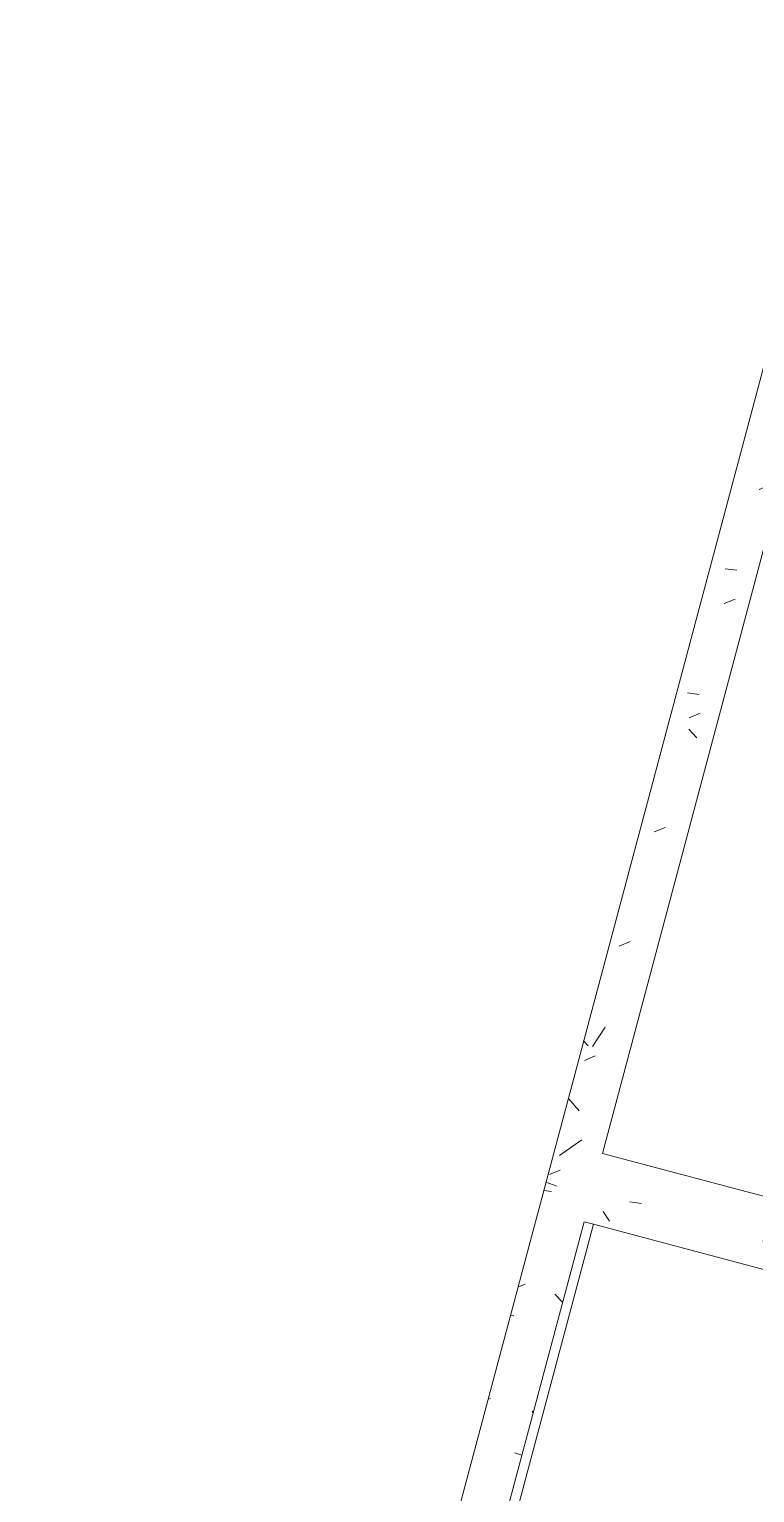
# Model space of a CAD drawing. Header units: metres. Extents: x 689715 to 690980, y 1005284 to 1006835.
# Drawn here: x 690842.231 to 690843.46, y 1005619.855 to 1005622.336 of the extents above; entities that cross this region are included whole.
import ezdxf

# ---------------------------------------------------------------- set-up
doc = ezdxf.new("R2010")
doc.units = ezdxf.units.M
doc.linetypes.add('PHANTOM', pattern=[2.5, 1.25, -0.25, 0.25, -0.25, 0.25, -0.25])
doc.layers.add('0_NUMERO DE LOTE FASE V', color=3, linetype='Continuous')
for name, color, linetype, lineweight in [('Muebles de obra', 8, 'Continuous', 13), ('Muros', 7, 'Continuous', 13), ('Patrón de corte', 7, 'Continuous', 13)]:
    doc.layers.add(name, color=color, linetype=linetype, lineweight=lineweight)
pattern_1 = [(139.9999999999999, (365.6615329035558, -75.88183759397361), (0.03836033982117157, 0.4377584771638403), [0.04599999999999998, -0.5029999999999997]), (84.99999999999997, (365.6615329035558, -75.88183759397361), (-0.4580987315439035, -0.08439521406967809), [0.03700000000000001, -0.4020000000000002]), (190.451, (365.6645329040475, -75.84583759406814), (-0.4199401312074268, 0.3526758939897786), [0.039, -0.4270000000000001]), (136.1839999999999, (365.5395329040475, -75.8818375938572), (0.1004214988211118, 0.6506308650644554), [0.06899999999999998, -0.7539999999999998]), (186.6359999999999, (365.547532903729, -75.82783759379527), (-0.5938707988951819, 0.5701916118460522), [0.05799999999999998, -0.6409999999999996]), (81.18399999999994, (365.5395329040475, -75.8818375938572), (-0.5936975411065768, 0.5697220635397624), [0.05500000000000001, -0.6039999999999999]), (110.9999999999999, (365.5705329037737, -75.82083759387024), (0.245780230253577, 0.3642747293136032), [0.04599999999999999, -0.5029999999999999]), (55.99999999999997, (365.5705329037737, -75.82083759387024), (-0.4415777901075865, 0.1482769546615401), [0.03699999999999998, -0.4019999999999998]), (161.4509999999999, (365.5905329035595, -75.79083759407513), (-0.1963072483374971, 0.5120483026533341), [0.03899999999999999, -0.427]), (127.5, (365.6615329035558, -75.88183759397361), (-0.2022933454275577, 0.007375797972208872), [0.02, -0.3770000000000001, 0.02, -0.388, -0.404]), (127.5, (365.6615329035558, -75.88183759397361), (-0.2022933454275577, 0.007375797972208872), [-0.806, 0.02, -0.3840000000000001]), (97.49999999999994, (365.6615329035558, -75.88183759397361), (-0.2399435114399267, 0.1600503399492727), [0.02, -0.213, 0.02, -0.368, -0.154]), (97.49999999999994, (365.6615329035558, -75.88183759397361), (-0.2399435114399267, 0.1600503399492727), [-0.621, 0.02, -0.134]), (57.49999999999999, (365.6615329037886, -76.01783759397222), (0.01404568388630387, 0.3254162238797662), [0.01999999999999999, -0.1319999999999999, 0.01999999999999999, -0.455, -0.6309999999999997]), (57.49999999999999, (365.6615329037886, -76.01783759397222), (0.01404568388630387, 0.3254162238797662), [-0.6279999999999997, 0.01999999999999999, -0.6109999999999997]), (47.49999999999996, (365.6615329037886, -76.07883759384276), (-0.06081860510782452, 0.3554815006055007), [0.02, -0.178, 0.02, -0.2960000000000001, -0.4480000000000001]), (47.49999999999996, (365.6615329037886, -76.07883759384276), (-0.06081860510782452, 0.3554815006055007), [-0.5140000000000001, 0.02, -0.4280000000000001])]

# ---------------------------------------------------------------- blocks, each defined once
blk = doc.blocks.new('PV_CLOSET - CLOSET DE 2_05-967114-PLANO CLAVE _8 CASAS EN HILERA_ - Dependent 1')
at = {"layer": 'Muebles de obra'}
for p, q in [((-1.025000000000001, 0), (-1.025000000000001, -0.585)), ((1.024999999999999, -0.585), (1.024999999999999, 0)), ((1.008999999999999, -2.97788460557058e-15), (-1.008999999999996, -2.97788460557058e-15)), ((-1.008999999999996, -2.97788460557058e-15), (-1.008999999999996, -0.5690000000000002)), ((1.008999999999999, -0.5690000000000002), (1.008999999999999, -2.97788460557058e-15)), ((-1.008999999999965, -0.569), (-0.01600000000000015, -0.569)), ((-1.008999999999965, -0.569), (-1.008999999999965, -0.5849999999999996)), ((-0.01600000000000015, -0.5849999999999996), (-0.01600000000000015, -0.569)), ((0.01600000000000015, -0.569), (1.009000000000036, -0.569)), ((0.01600000000000015, -0.5849999999999996), (0.01600000000000015, -0.569)), ((1.009000000000036, -0.569), (1.009000000000036, -0.5849999999999996)), ((-1.025, -0.585), (1.024999999999998, -0.585)), ((-1.025, -0.5999999999999999), (-1.025, -0.585)), ((1.024999999999998, -0.585), (1.024999999999998, -0.5999999999999999)), ((1.024999999999998, -0.5999999999999999), (-1.025, -0.5999999999999999))]:
    blk.add_line(p, q, dxfattribs=at)
at = {"layer": 'Muebles de obra', "flags": 128}
for points in [[(-0.5724999999999998, -0.6000000000000845), (-0.5724999999999998, -0.6015995733675489), (-0.5724999999999998, -0.6031965877588517), (-0.5724999999999998, -0.604788488291641), (-0.5724999999999998, -0.6063727282646542), (-0.5724999999999998, -0.6079467732318885), (-0.5724999999999998, -0.6095081050571697), (-0.5724999999999998, -0.6110542259426495), (-0.5724999999999998, -0.6125826624247305), (-0.5724999999999998, -0.6140909693310896), (-0.5724999999999998, -0.6155767336924325), (-0.5724999999999998, -0.6170375786027255), (-0.5724999999999998, -0.6184711670217448), (-0.5724999999999998, -0.619875205513833), (-0.5724999999999998, -0.6212474479169198), (-0.5724999999999998, -0.6225856989358857), (-0.5724999999999998, -0.6238878176545807), (-0.5724999999999998, -0.6251517209608236), (-0.5724999999999998, -0.6263753868789437), (-0.5724999999999998, -0.627556857804506), (-0.5724999999999998, -0.6286942436360646), (-0.5725000000000041, -0.6297857247989201), (-0.5725000000000041, -0.6308295551560439), (-0.5725000000000041, -0.6318240648015394), (-0.5725000000000041, -0.6327676627321233), (-0.5725000000000041, -0.6336588393924021), (-0.5725000000000041, -0.6344961690898181), (-0.5725000000000041, -0.6352783122754831), (-0.5725000000000041, -0.6360040176871449), (-0.5725000000000041, -0.6366721243509552), (-0.5725000000000041, -0.637281563438774), (-0.5725000000000041, -0.6378313599780676), (-0.5725000000000041, -0.6383206344116542), (-0.5725000000000041, -0.6387486040048154), (-0.5725000000000041, -0.6391145840974979), (-0.5725000000000041, -0.639417989199623), (-0.5725000000000041, -0.6396583339277534), (-0.5725000000000041, -0.6398352337815915), (-0.5725000000000041, -0.6399484057591059), (-0.5725000000000041, -0.6399976688092832)], [(-0.5525000000000043, -0.6400000000000841), (-0.5525000000000043, -0.6399680042665234), (-0.5525000000000043, -0.6398720682521891), (-0.5525000000000043, -0.6397123454342387), (-0.5525000000000043, -0.6394890913351116), (-0.5525000000000043, -0.6392026631137345), (-0.5525000000000043, -0.6388535189941675), (-0.5525000000000043, -0.6384422175325151), (-0.5525000000000043, -0.6379694167233831), (-0.5525000000000043, -0.6374358729472005), (-0.5525000000000043, -0.6368424397601992), (-0.5525000000000043, -0.6361900665288819), (-0.5525000000000043, -0.6354797969112558), (-0.5525000000000043, -0.6347127671871918), (-0.5525000000000043, -0.6338902044406223), (-0.5525000000000043, -0.6330134245964718), (-0.5525000000000043, -0.6320838303154571), (-0.5525000000000043, -0.6311029087501226), (-0.5525000000000043, -0.6300722291657226), (-0.5525000000000043, -0.6289934404297214), (-0.5525000000000043, -0.6278682683739706), (-0.5525000000000043, -0.6266985130337375), (-0.5525000000000043, -0.6254860457680281), (-0.5525000000000043, -0.6242328062658236), (-0.5525000000000043, -0.6229407994429831), (-0.5525000000000043, -0.6216120922348115), (-0.5525000000000043, -0.6202488102893964), (-0.5525000000000043, -0.618853134567033), (-0.5525000000000043, -0.6174272978511524), (-0.5525000000000043, -0.6159735811763355), (-0.5525000000000043, -0.6144943101791517), (-0.5525000000000043, -0.6129918513776361), (-0.5525000000000043, -0.6114686083853648), (-0.5525000000000043, -0.6099270180661804), (-0.5525000000000043, -0.6083695466357412), (-0.5525000000000043, -0.6067986857160942), (-0.5525000000000043, -0.6052169483496108), (-0.5525000000000043, -0.603626864978659), (-0.5525000000000043, -0.6020309793974278), (-0.5525000000000043, -0.6004318446824171), (-0.5525000000000043, -0.6000000000000845)], [(-0.4725000000000139, -0.6000000000000801), (-0.4725000000000139, -0.6015995733675467), (-0.4725000000000139, -0.6031965877588473), (-0.4725000000000139, -0.6047884882916389), (-0.4725000000000139, -0.6063727282646498), (-0.4725000000000139, -0.6079467732318842), (-0.4725000000000139, -0.6095081050571654), (-0.4725000000000139, -0.6110542259426451), (-0.4725000000000139, -0.6125826624247261), (-0.4725000000000139, -0.6140909693310853), (-0.4725000000000139, -0.6155767336924282), (-0.4725000000000139, -0.6170375786027211), (-0.4725000000000139, -0.6184711670217404), (-0.4725000000000139, -0.6198752055138308), (-0.4725000000000139, -0.6212474479169176), (-0.4725000000000139, -0.6225856989358813), (-0.4725000000000139, -0.6238878176545763), (-0.4725000000000139, -0.6251517209608214), (-0.4725000000000139, -0.6263753868789393), (-0.4725000000000139, -0.6275568578045038), (-0.4725000000000139, -0.6286942436360624), (-0.4725000000000139, -0.6297857247989158), (-0.4725000000000139, -0.6308295551560396), (-0.4725000000000139, -0.6318240648015373), (-0.4725000000000139, -0.632767662732121), (-0.4725000000000139, -0.6336588393923978), (-0.4725000000000139, -0.6344961690898159), (-0.4725000000000139, -0.6352783122754788), (-0.4725000000000139, -0.6360040176871428), (-0.4725000000000139, -0.6366721243509509), (-0.4725000000000139, -0.6372815634387696), (-0.4725000000000139, -0.6378313599780633), (-0.4725000000000139, -0.6383206344116499), (-0.4725000000000139, -0.638748604004811), (-0.4725000000000139, -0.6391145840974936), (-0.4725000000000139, -0.6394179891996187), (-0.4725000000000139, -0.6396583339277491), (-0.4725000000000139, -0.6398352337815871), (-0.4725000000000139, -0.6399484057591038), (-0.4725000000000139, -0.6399976688092811)], [(-0.4525000000000141, -0.6400000000000797), (-0.4525000000000141, -0.6399680042665191), (-0.4525000000000141, -0.6398720682521848), (-0.4525000000000141, -0.6397123454342344), (-0.4525000000000141, -0.6394890913351072), (-0.4525000000000141, -0.6392026631137302), (-0.4525000000000141, -0.6388535189941632), (-0.4525000000000141, -0.6384422175325107), (-0.4525000000000141, -0.6379694167233788), (-0.4525000000000141, -0.6374358729471962), (-0.4525000000000141, -0.636842439760197), (-0.4525000000000141, -0.6361900665288776), (-0.4525000000000141, -0.6354797969112514), (-0.4525000000000141, -0.6347127671871853), (-0.4525000000000141, -0.6338902044406179), (-0.4525000000000141, -0.6330134245964675), (-0.4525000000000141, -0.6320838303154528), (-0.4525000000000141, -0.6311029087501183), (-0.4525000000000141, -0.6300722291657183), (-0.4525000000000141, -0.628993440429717), (-0.4525000000000141, -0.6278682683739663), (-0.4525000000000141, -0.6266985130337331), (-0.4525000000000141, -0.6254860457680238), (-0.4525000000000141, -0.6242328062658192), (-0.4525000000000141, -0.6229407994429788), (-0.4525000000000141, -0.6216120922348072), (-0.4525000000000141, -0.620248810289392), (-0.4525000000000141, -0.6188531345670286), (-0.4525000000000141, -0.617427297851148), (-0.4525000000000141, -0.6159735811763312), (-0.4525000000000141, -0.6144943101791474), (-0.4525000000000141, -0.6129918513776318), (-0.4525000000000141, -0.6114686083853604), (-0.4525000000000141, -0.609927018066176), (-0.4525000000000141, -0.6083695466357368), (-0.4525000000000141, -0.606798685716092), (-0.4525000000000141, -0.6052169483496065), (-0.4525000000000141, -0.6036268649786547), (-0.4525000000000141, -0.6020309793974234), (-0.4525000000000141, -0.6004318446824127), (-0.4525000000000141, -0.6000000000000801)], [(0.4524999999999837, -0.6000000000000867), (0.4524999999999837, -0.601599573367551), (0.4524999999999837, -0.6031965877588539), (0.4524999999999837, -0.6047884882916432), (0.4524999999999837, -0.6063727282646564), (0.4524999999999837, -0.6079467732318885), (0.4524999999999837, -0.6095081050571719), (0.4524999999999837, -0.6110542259426495), (0.4524999999999837, -0.6125826624247305), (0.4524999999999837, -0.6140909693310896), (0.4524999999999837, -0.6155767336924325), (0.4524999999999837, -0.6170375786027255), (0.4524999999999837, -0.6184711670217469), (0.4524999999999837, -0.6198752055138351), (0.4524999999999837, -0.6212474479169219), (0.4524999999999837, -0.6225856989358857), (0.4524999999999837, -0.6238878176545807), (0.4524999999999837, -0.6251517209608236), (0.4524999999999837, -0.6263753868789459), (0.4524999999999837, -0.6275568578045081), (0.4524999999999837, -0.6286942436360667), (0.4524999999999837, -0.6297857247989201), (0.4524999999999837, -0.6308295551560439), (0.4524999999999837, -0.6318240648015394), (0.4524999999999837, -0.6327676627321254), (0.4524999999999837, -0.6336588393923999), (0.4524999999999837, -0.6344961690898202), (0.4524999999999837, -0.6352783122754831), (0.4524999999999837, -0.6360040176871471), (0.4524999999999837, -0.6366721243509574), (0.4524999999999837, -0.637281563438774), (0.4524999999999837, -0.6378313599780676), (0.4524999999999837, -0.6383206344116542), (0.4524999999999837, -0.6387486040048175), (0.4524999999999837, -0.6391145840975), (0.4524999999999837, -0.6394179891996251), (0.4524999999999837, -0.6396583339277534), (0.4524999999999837, -0.6398352337815915), (0.4524999999999837, -0.6399484057591082), (0.4524999999999837, -0.6399976688092832)], [(0.4724999999999792, -0.6400000000000863), (0.4724999999999792, -0.6399680042665257), (0.4724999999999792, -0.6398720682521912), (0.4724999999999792, -0.6397123454342409), (0.4724999999999792, -0.6394890913351116), (0.4724999999999792, -0.6392026631137367), (0.4724999999999792, -0.6388535189941675), (0.4724999999999792, -0.6384422175325173), (0.4724999999999792, -0.6379694167233831), (0.4724999999999792, -0.6374358729472027), (0.4724999999999792, -0.6368424397602014), (0.4724999999999792, -0.6361900665288841), (0.4724999999999792, -0.635479796911258), (0.4724999999999792, -0.6347127671871918), (0.4724999999999792, -0.6338902044406223), (0.4724999999999792, -0.6330134245964718), (0.4724999999999792, -0.6320838303154571), (0.4724999999999792, -0.6311029087501226), (0.4724999999999792, -0.6300722291657205), (0.4724999999999792, -0.6289934404297214), (0.4724999999999792, -0.6278682683739727), (0.4724999999999792, -0.6266985130337375), (0.4724999999999792, -0.6254860457680281), (0.4724999999999792, -0.6242328062658258), (0.4724999999999792, -0.6229407994429831), (0.4724999999999792, -0.6216120922348115), (0.4724999999999792, -0.6202488102893964), (0.4724999999999792, -0.6188531345670351), (0.4724999999999835, -0.6174272978511546), (0.4724999999999835, -0.6159735811763376), (0.4724999999999835, -0.6144943101791539), (0.4724999999999835, -0.6129918513776361), (0.4724999999999835, -0.6114686083853625), (0.4724999999999835, -0.6099270180661804), (0.4724999999999835, -0.6083695466357434), (0.4724999999999835, -0.6067986857160942), (0.4724999999999835, -0.6052169483496129), (0.4724999999999835, -0.6036268649786569), (0.4724999999999835, -0.60203097939743), (0.4724999999999835, -0.6004318446824171), (0.4724999999999835, -0.6000000000000867)], [(0.5525, -0.6000000000000824), (0.5525, -0.6015995733675467), (0.5525, -0.6031965877588495), (0.5525, -0.6047884882916389), (0.5525, -0.606372728264652), (0.5525, -0.6079467732318842), (0.5525, -0.6095081050571676), (0.5525, -0.6110542259426451), (0.5525, -0.6125826624247261), (0.5525, -0.6140909693310853), (0.5525, -0.6155767336924282), (0.5525, -0.6170375786027211), (0.5525, -0.6184711670217425), (0.5525, -0.6198752055138308), (0.5525, -0.6212474479169176), (0.5525, -0.6225856989358813), (0.5525, -0.6238878176545785), (0.5525, -0.6251517209608193), (0.5525, -0.6263753868789416), (0.5525, -0.6275568578045038), (0.5525, -0.6286942436360624), (0.5525, -0.6297857247989158), (0.5525, -0.6308295551560396), (0.5525, -0.6318240648015351), (0.5525, -0.632767662732121), (0.5525, -0.6336588393923955), (0.5525, -0.6344961690898159), (0.5525, -0.6352783122754788), (0.5525, -0.6360040176871428), (0.5525, -0.6366721243509531), (0.5525, -0.6372815634387696), (0.5525, -0.6378313599780633), (0.5525, -0.638320634411652), (0.5525, -0.6387486040048131), (0.5525, -0.6391145840974957), (0.5525, -0.6394179891996208), (0.5525, -0.6396583339277491), (0.5525, -0.6398352337815871), (0.5525, -0.6399484057591038), (0.5525, -0.6399976688092789)], [(0.5724999999999998, -0.640000000000082), (0.5724999999999998, -0.6399680042665213), (0.5724999999999998, -0.6398720682521869), (0.5724999999999998, -0.6397123454342366), (0.5724999999999998, -0.6394890913351072), (0.5724999999999998, -0.6392026631137324), (0.5724999999999998, -0.6388535189941632), (0.5724999999999998, -0.638442217532513), (0.5724999999999998, -0.6379694167233788), (0.5724999999999998, -0.6374358729471984), (0.5724999999999998, -0.636842439760197), (0.5724999999999998, -0.6361900665288798), (0.5724999999999998, -0.6354797969112537), (0.5724999999999998, -0.6347127671871875), (0.5724999999999998, -0.6338902044406179), (0.5724999999999998, -0.6330134245964675), (0.5724999999999998, -0.6320838303154528), (0.5724999999999998, -0.6311029087501183), (0.5724999999999998, -0.6300722291657161), (0.5724999999999998, -0.6289934404297193), (0.5724999999999998, -0.6278682683739684), (0.5724999999999998, -0.6266985130337331), (0.5724999999999998, -0.6254860457680259), (0.5724999999999998, -0.6242328062658214), (0.5724999999999998, -0.6229407994429788), (0.5724999999999998, -0.6216120922348072), (0.5724999999999998, -0.620248810289392), (0.5724999999999998, -0.6188531345670307), (0.5724999999999998, -0.6174272978511502), (0.5724999999999998, -0.6159735811763333), (0.5724999999999998, -0.6144943101791496), (0.5724999999999998, -0.6129918513776318), (0.5724999999999998, -0.6114686083853604), (0.5724999999999998, -0.6099270180661782), (0.5724999999999998, -0.6083695466357391), (0.5724999999999998, -0.6067986857160899), (0.5724999999999998, -0.6052169483496086), (0.5724999999999998, -0.6036268649786526), (0.5724999999999998, -0.6020309793974257), (0.5724999999999998, -0.6004318446824127), (0.5724999999999998, -0.6000000000000824)], [(-0.5725000000000041, -0.6400000000000841), (-0.5725000000000041, -0.6399680042665234), (-0.5725000000000041, -0.6398720682521891), (-0.5725000000000041, -0.6397123454342387), (-0.5725000000000041, -0.6394890913351093), (-0.5725000000000041, -0.6392026631137345), (-0.5725000000000041, -0.6388535189941654), (-0.5725000000000041, -0.6384422175325151), (-0.5725000000000041, -0.637969416723381), (-0.5725000000000041, -0.6374358729472005), (-0.5725000000000041, -0.6368424397601992), (-0.5725000000000041, -0.6361900665288819)], [(-0.5690122966052811, -0.6475888070818927), (-0.569310558805073, -0.6473223144403876), (-0.5695979255636253, -0.6470441076577863), (-0.5698739371554157, -0.6467546318055968), (-0.5701381520207804, -0.6464543499834295), (-0.5703901474722987, -0.6461437425781411), (-0.5706295203709999, -0.6458233064953257), (-0.5708558877713192, -0.6454935543643558), (-0.5710688875336932, -0.6451550137182994), (-0.5712681789039494, -0.6448082261499696), (-0.5714534430583962, -0.6444537464455015), (-0.5716243836139266, -0.6440921416968056), (-0.5717807271020977, -0.6437239903943339), (-0.5719222234066911, -0.6433498815016432), (-0.5720486461637976, -0.642970413513152), (-0.5721597931239845, -0.6425861934966975), (-0.572255486475817, -0.6421978361223357), (-0.5723355731303453, -0.6418059626790267), (-0.5723999249660053, -0.6414112000806836), (-0.5724484390336011, -0.64101417986325), (-0.5724810377209569, -0.6406155371743839), (-0.5724976688771315, -0.6402159097573457), (-0.5725000000000041, -0.6400000000000841)], [(-0.5525000000000043, -0.6400000000000841), (-0.5525079989333972, -0.6403998933419512), (-0.5525319829369797, -0.6407991469397769), (-0.5525719136414646, -0.6411971220729721), (-0.5526277271662459, -0.6415931820662282), (-0.5526993342215912, -0.6419866933080356), (-0.5527866202514851, -0.6423770262643543), (-0.5528894456168977, -0.6427635564857248), (-0.5530076458191802, -0.6431456656062461), (-0.553141031763223, -0.6435227423328354), (-0.553289390059975, -0.6438941834231716), (-0.5534524833678054, -0.6442593946507449), (-0.5536300507722142, -0.6446177917554986), (-0.553821808203229, -0.6449688013785217), (-0.5540274488898682, -0.6453118619792935), (-0.5542466438509079, -0.645646424734036), (-0.5544790424211611, -0.6459719544137081), (-0.5547242728124969, -0.6462879302402689), (-0.5549819427085952, -0.646593846719801), (-0.5552516398925983, -0.64688921445119), (-0.5555329329065327, -0.6471735609090796), (-0.5558253717415904, -0.647446431199792), (-0.5561284885580183, -0.6477073887890761), (-0.55644179843357, -0.64795601620045), (-0.5567648001392806, -0.6481919156830949), (-0.5570969769413214, -0.6484147098481656), (-0.5574377974276731, -0.6486240422725175), (-0.5577867163582677, -0.6488195780689349), (-0.5581431755372384, -0.6490010044218497), (-0.558506604705942, -0.649168031087804), (-0.5588764224552364, -0.6493203908597565), (-0.5592520371556147, -0.6494578399945821), (-0.5596328479036842, -0.649580158602977), (-0.560018245483483, -0.6496871510012678), (-0.5604076133410911, -0.6497786460244396), (-0.5608003285710056, -0.6498544972999692), (-0.5611957629126205, -0.6499145834820003), (-0.5615932837553617, -0.6499588084454614), (-0.5619922551506695, -0.6499871014398405), (-0.5623920388294217, -0.6499994172023832), (-0.5627919952230206, -0.6499957360304996), (-0.563191484486543, -0.649976063813276), (-0.5635898675224037, -0.6499404320220667), (-0.5639865070027216, -0.6498888976601324), (-0.564380768388934, -0.64982154317146), (-0.5647720209469326, -0.6497384763088657), (-0.565159638756092, -0.6496398299616087), (-0.5655430017106058, -0.6495257619428007), (-0.5659214965115141, -0.6493964547369373), (-0.566294517647885, -0.6492521152079661), (-0.5666614683654781, -0.6490929742683428), (-0.5670217616214138, -0.6489192865096176), (-0.5673748210233471, -0.6487313297951601)], [(-0.5525000000000043, -0.6383206344116542), (-0.5525000000000043, -0.6387486040048154), (-0.5525000000000043, -0.6391145840974979), (-0.5525000000000043, -0.639417989199623), (-0.5525000000000043, -0.6396583339277534), (-0.5525000000000043, -0.6398352337815915), (-0.5525000000000043, -0.6399484057591059), (-0.5525000000000043, -0.6399976688092854)], [(-0.4725000000000139, -0.6400000000000797), (-0.4725000000000139, -0.6399680042665191), (-0.4725000000000139, -0.6398720682521848), (-0.4725000000000139, -0.6397123454342344), (-0.4725000000000139, -0.6394890913351072), (-0.4725000000000139, -0.6392026631137302), (-0.4725000000000139, -0.6388535189941632), (-0.4725000000000139, -0.6384422175325107), (-0.4725000000000139, -0.6379694167233788)], [(-0.4574377974276871, -0.6486240422725131), (-0.4577867163582774, -0.6488195780689305), (-0.4581431755372481, -0.6490010044218454), (-0.4585066047059518, -0.6491680310877996), (-0.4588764224552505, -0.6493203908597521), (-0.4592520371556288, -0.6494578399945777), (-0.4596328479036939, -0.6495801586029727), (-0.4600182454834927, -0.6496871510012635), (-0.4604076133411009, -0.6497786460244352), (-0.4608003285710111, -0.649854497299967), (-0.4611957629126303, -0.6499145834819959), (-0.4615932837553715, -0.6499588084454571), (-0.4619922551506793, -0.6499871014398362), (-0.4623920388294314, -0.6499994172023789), (-0.4627919952230261, -0.6499957360304953), (-0.4631914844865527, -0.6499760638132717), (-0.4635898675224134, -0.6499404320220624), (-0.463986507002727, -0.649888897660128), (-0.4643807683889437, -0.6498215431714557), (-0.4647720209469423, -0.6497384763088635), (-0.4651596387561017, -0.6496398299616044), (-0.4655430017106112, -0.6495257619427963), (-0.4659214965115239, -0.649396454736933), (-0.4662945176478948, -0.6492521152079618), (-0.4666614683654836, -0.6490929742683385), (-0.4670217616214235, -0.6489192865096133), (-0.4673748210233569, -0.6487313297951558), (-0.4677200817515618, -0.6485294048156081), (-0.4680569914625179, -0.6483138346078682), (-0.4683850111725653, -0.6480849640382766), (-0.4687036161201434, -0.6478431592509245), (-0.4690122966052908, -0.6475888070818905), (-0.469310558805087, -0.6473223144403832), (-0.469597925563635, -0.647044107657782), (-0.4698739371554254, -0.6467546318055925), (-0.4701381520207901, -0.6464543499834252), (-0.4703901474723127, -0.6461437425781368), (-0.470629520371014, -0.6458233064953214), (-0.470855887771329, -0.6454935543643515), (-0.471068887533703, -0.6451550137182951), (-0.4712681789039592, -0.6448082261499652), (-0.4714534430584059, -0.6444537464454992), (-0.4716243836139321, -0.6440921416968013), (-0.4717807271021075, -0.6437239903943317), (-0.4719222234066965, -0.643349881501641), (-0.4720486461638116, -0.6429704135131477), (-0.4721597931239898, -0.6425861934966932), (-0.4722554864758224, -0.6421978361223314), (-0.4723355731303508, -0.6418059626790223), (-0.4723999249660194, -0.6414112000806793), (-0.4724484390336108, -0.6410141798632457), (-0.4724810377209667, -0.6406155371743796), (-0.4724976688771456, -0.6402159097573413), (-0.4725000000000139, -0.6400000000000797)], [(-0.4525000000000141, -0.6400000000000797), (-0.4525079989334026, -0.6403998933419469), (-0.4525319829369895, -0.6407991469397726), (-0.4525719136414787, -0.64119712207297), (-0.4526277271662556, -0.6415931820662238), (-0.4526993342216009, -0.6419866933080313), (-0.4527866202514905, -0.64237702626435), (-0.4528894456169074, -0.6427635564857205), (-0.4530076458191898, -0.6431456656062418), (-0.4531410317632328, -0.643522742332831), (-0.4532893900599848, -0.6438941834231673), (-0.4534524833678109, -0.6442593946507406), (-0.4536300507722195, -0.6446177917554943), (-0.4538218082032388, -0.6449688013785174), (-0.4540274488898822, -0.6453118619792891), (-0.4542466438509177, -0.6456464247340317), (-0.4544790424211708, -0.6459719544137038), (-0.4547242728125023, -0.6462879302402667), (-0.454981942708605, -0.6465938467197967), (-0.4552516398926036, -0.6468892144511856), (-0.4555329329065425, -0.6471735609090753), (-0.4558253717416002, -0.6474464311997876)], [(-0.4525000000000141, -0.6360040176871405), (-0.4525000000000141, -0.6366721243509509), (-0.4525000000000141, -0.6372815634387696), (-0.4525000000000141, -0.6378313599780633), (-0.4525000000000141, -0.6383206344116499), (-0.4525000000000141, -0.638748604004811), (-0.4525000000000141, -0.6391145840974936), (-0.4525000000000141, -0.6394179891996187), (-0.4525000000000141, -0.6396583339277491), (-0.4525000000000141, -0.6398352337815871), (-0.4525000000000141, -0.6399484057591038), (-0.4525000000000141, -0.6399976688092811)], [(0.4524999999999837, -0.6400000000000863), (0.4524999999999837, -0.6399680042665234), (0.4524999999999837, -0.6398720682521912), (0.4524999999999837, -0.6397123454342409), (0.4524999999999837, -0.6394890913351116), (0.4524999999999837, -0.6392026631137367), (0.4524999999999837, -0.6388535189941675), (0.4524999999999837, -0.6384422175325151), (0.4524999999999837, -0.6379694167233831)], [(0.4675622025723105, -0.6486240422725197), (0.4672132836417202, -0.6488195780689349), (0.4668568244627496, -0.6490010044218519), (0.4664933952940459, -0.649168031087804), (0.4661235775447515, -0.6493203908597586), (0.4657479628443732, -0.6494578399945798), (0.4653671520962994, -0.649580158602977), (0.4649817545165049, -0.6496871510012678), (0.4645923866588967, -0.6497786460244375), (0.4641996714289823, -0.6498544972999714), (0.4638042370873631, -0.6499145834820024), (0.4634067162446262, -0.6499588084454635), (0.4630077448493184, -0.6499871014398427), (0.4626079611705619, -0.6499994172023854), (0.4622080047769673, -0.6499957360305018), (0.4618085155134406, -0.6499760638132782), (0.4614101324775842, -0.6499404320220646), (0.4610134929972663, -0.6498888976601324), (0.4606192316110539, -0.6498215431714621), (0.460227979053051, -0.6497384763088678), (0.4598403612438916, -0.6496398299616087), (0.4594569982893821, -0.6495257619428029), (0.4590785034884738, -0.6493964547369394), (0.4587054823521029, -0.6492521152079682), (0.4583385316345097, -0.6490929742683407), (0.4579782383785698, -0.6489192865096176), (0.4576251789766364, -0.6487313297951601), (0.4572799182484358, -0.6485294048156146), (0.4569430085374753, -0.6483138346078725), (0.456614988827428, -0.648084964038281), (0.4562963838798586, -0.6478431592509288), (0.4559877033947069, -0.6475888070818948), (0.4556894411949106, -0.6473223144403876), (0.4554020744363626, -0.6470441076577863), (0.4551260628445679, -0.6467546318055968), (0.4548618479792075, -0.6464543499834295), (0.4546098525276892, -0.6461437425781433), (0.4543704796289837, -0.6458233064953257), (0.4541441122286686, -0.645493554364358), (0.4539311124662947, -0.6451550137182994), (0.4537318210960385, -0.6448082261499717), (0.4535465569415874, -0.6444537464455036), (0.4533756163860613, -0.6440921416968056), (0.4532192728978858, -0.643723990394336), (0.4530777765932968, -0.6433498815016453), (0.452951353836186, -0.6429704135131541), (0.4528402068760035, -0.6425861934966975), (0.4527445135241709, -0.6421978361223357), (0.4526644268696425, -0.6418059626790288), (0.4526000750339782, -0.6414112000806859), (0.4525515609663869, -0.6410141798632523), (0.4525189622790309, -0.6406155371743861), (0.4525023311228564, -0.6402159097573478), (0.4524999999999837, -0.6400000000000863)], [(0.4724999999999792, -0.6400000000000863), (0.4724920010665907, -0.6403998933419512), (0.4724680170630082, -0.6407991469397769), (0.4724280863585233, -0.6411971220729743), (0.4723722728337377, -0.6415931820662282), (0.4723006657783967, -0.6419866933080356), (0.4722133797485028, -0.6423770262643564), (0.4721105543830902, -0.6427635564857269), (0.4719923541808034, -0.6431456656062483), (0.4718589682367605, -0.6435227423328354), (0.4717106099400128, -0.6438941834231716), (0.4715475166321825, -0.644259394650747), (0.4713699492277738, -0.6446177917555007), (0.4711781917967588, -0.6449688013785239), (0.4709725511101197, -0.6453118619792935), (0.4707533561490799, -0.645646424734036), (0.4705209575788268, -0.6459719544137081), (0.4702757271874911, -0.646287930240271), (0.4700180572913926, -0.6465938467197989), (0.4697483601073896, -0.6468892144511922), (0.4694670670934551, -0.6471735609090818), (0.4691746282583975, -0.6474464311997941)], [(0.4724999999999792, -0.6360040176871471), (0.4724999999999792, -0.6366721243509574), (0.4724999999999792, -0.637281563438774), (0.4724999999999792, -0.6378313599780676), (0.4724999999999792, -0.6383206344116542), (0.4724999999999792, -0.6387486040048175), (0.4724999999999792, -0.6391145840975), (0.4724999999999792, -0.6394179891996251), (0.4724999999999792, -0.6396583339277534), (0.4724999999999792, -0.6398352337815915), (0.4724999999999792, -0.6399484057591082), (0.4724999999999792, -0.6399976688092832)], [(0.5525, -0.640000000000082), (0.5525, -0.6399680042665191), (0.5525, -0.6398720682521869), (0.5525, -0.6397123454342344), (0.5525, -0.6394890913351072), (0.5525, -0.6392026631137324), (0.5525, -0.6388535189941632), (0.5525, -0.638442217532513), (0.5525, -0.6379694167233788), (0.5525, -0.6374358729471984), (0.5525, -0.6368424397601948), (0.5525, -0.6361900665288798)], [(0.5559877033947231, -0.6475888070818905), (0.5556894411949268, -0.6473223144403832), (0.5554020744363789, -0.647044107657782), (0.5551260628445884, -0.6467546318055925), (0.5548618479792194, -0.646454349983423), (0.5546098525277011, -0.646143742578139), (0.554370479629, -0.6458233064953214), (0.5541441122286849, -0.6454935543643536), (0.5539311124663109, -0.6451550137182972), (0.5537318210960548, -0.6448082261499674), (0.5535465569416036, -0.6444537464454992), (0.5533756163860776, -0.6440921416968013), (0.5532192728979064, -0.6437239903943317), (0.553077776593313, -0.643349881501641), (0.5529513538362022, -0.6429704135131498), (0.5528402068760198, -0.6425861934966932), (0.5527445135241914, -0.6421978361223314), (0.5526644268696631, -0.6418059626790245), (0.5526000750339944, -0.6414112000806815), (0.5525515609664031, -0.6410141798632478), (0.5525189622790472, -0.6406155371743818), (0.5525023311228683, -0.6402159097573434), (0.5525, -0.640000000000082)], [(0.5724999999999998, -0.640000000000082), (0.5724920010666112, -0.6403998933419469), (0.5724680170630244, -0.6407991469397726), (0.5724280863585353, -0.64119712207297), (0.5723722728337582, -0.6415931820662238), (0.572300665778413, -0.6419866933080313), (0.572213379748519, -0.6423770262643521), (0.5721105543831064, -0.6427635564857226), (0.5719923541808241, -0.643145665606244), (0.5718589682367767, -0.643522742332831), (0.5717106099400291, -0.6438941834231673), (0.5715475166321987, -0.6442593946507427), (0.5713699492277944, -0.6446177917554964), (0.5711781917967751, -0.6449688013785195), (0.5709725511101317, -0.6453118619792891), (0.5707533561490962, -0.6456464247340317), (0.5705209575788387, -0.6459719544137038), (0.5702757271875116, -0.6462879302402667), (0.5700180572914045, -0.6465938467197946), (0.5697483601074103, -0.6468892144511879), (0.5694670670934714, -0.6471735609090775), (0.5691746282584137, -0.6474464311997897), (0.5688715114419858, -0.6477073887890696), (0.5685582015664341, -0.6479560162004456), (0.5682351998607235, -0.6481919156830926), (0.5679030230586828, -0.6484147098481592), (0.5675622025723268, -0.6486240422725154), (0.5672132836417365, -0.6488195780689305), (0.5668568244627658, -0.6490010044218476), (0.5664933952940621, -0.6491680310877996), (0.5661235775447635, -0.6493203908597542), (0.5657479628443851, -0.6494578399945755), (0.5653671520963199, -0.6495801586029749), (0.5649817545165212, -0.6496871510012635), (0.564592386658913, -0.6497786460244352), (0.5641996714290028, -0.649854497299967), (0.5638042370873793, -0.649914583481998), (0.5634067162446424, -0.6499588084454592), (0.5630077448493347, -0.6499871014398384), (0.5626079611705825, -0.6499994172023811), (0.5622080047769878, -0.6499957360304974), (0.5618085155134569, -0.6499760638132739), (0.5614101324776005, -0.6499404320220603), (0.5610134929972869, -0.6498888976601302), (0.5606192316110702, -0.6498215431714578), (0.5602279790530673, -0.6497384763088635), (0.5598403612439122, -0.6496398299616044), (0.5594569982893983, -0.6495257619427985), (0.55907850348849, -0.6493964547369351), (0.5587054823521148, -0.6492521152079639), (0.5583385316345303, -0.6490929742683385), (0.5579782383785904, -0.6489192865096154), (0.557625178976657, -0.6487313297951558)], [(0.5724999999999998, -0.638320634411652), (0.5724999999999998, -0.6387486040048131), (0.5724999999999998, -0.6391145840974957), (0.5724999999999998, -0.6394179891996208), (0.5724999999999998, -0.6396583339277491), (0.5724999999999998, -0.6398352337815871), (0.5724999999999998, -0.6399484057591038), (0.5724999999999998, -0.6399976688092789)]]:
    blk.add_lwpolyline(points, dxfattribs=at)
blk = doc.blocks.new('A TRANSFORMADA A B')
at = {"layer": 'Patrón de corte'}
h = blk.add_hatch(dxfattribs=at)
h.set_pattern_fill('HORMIGÓN', color=254, angle=90.00000000000001, style=0, pattern_type=2)
h.set_pattern_definition(pattern_1)
h.paths.add_polyline_path([(286.063985406654, -61.05999999231426), (277.9638196632732, -61.05999999237247), (277.9638196630403, -61.13999999215594), (286.0639854073524, -61.13999999221414)], flags=0)
h = blk.add_hatch(dxfattribs=at)
h.set_pattern_fill('HORMIGÓN', color=254, angle=90.00000000000001, style=0, pattern_type=2)
h.set_pattern_definition(pattern_1)
h.paths.add_polyline_path([(281.4338196637109, -61.15605156146921), (281.4338196637109, -61.13999999221414), (281.3138196633663, -61.13999999244697), (281.3138196633663, -63.2599999923259), (281.4338196634781, -63.2599999923259), (281.4338196634781, -61.55275156151038), (281.4184196633287, -61.55275156133575), (281.4184196635615, -61.52735156135168), (281.4338196632452, -61.52735156135168), (281.4338196632452, -61.3190614869236)], flags=0)
at = {"layer": 'Muros', "color": 253}
for p, q in [((286.063985406654, -61.05999999231426), (277.9638196632732, -61.05999999237247)), ((277.9638196630403, -61.13999999215594), (281.3138196633663, -61.13999999244697)), ((281.3138196633663, -61.13999999244697), (281.3138196633663, -61.15605156158563)), ((281.4338196632452, -61.52735156135168), (281.4338196637109, -61.13999999221414)), ((281.4338196637109, -61.13999999221414), (282.6338196634315, -61.13999999203952))]:
    blk.add_line(p, q, dxfattribs=at)
at = {"color": 254, "lineweight": 13, "rotation": 270}
blk.add_blockref('PV_CLOSET - CLOSET DE 2_05-967114-PLANO CLAVE _8 CASAS EN HILERA_ - Dependent 1', (281.3138196635991, -62.16505156148924), dxfattribs=at)
blk = doc.blocks.new('CASTILLAS B BLOQUE 8')
blk.add_blockref('A TRANSFORMADA A B', (0, 5.820766091346741e-11))

msp = doc.modelspace()

# ---------------------------------------------------------------- block references
at = {"layer": '0_NUMERO DE LOTE FASE V', "linetype": 'PHANTOM', "rotation": 75.06604352304308}
msp.add_blockref('CASTILLAS B BLOQUE 8', (690711.6003256785, 1005364.258585846), dxfattribs=at)

doc.saveas('drawing.dxf')
